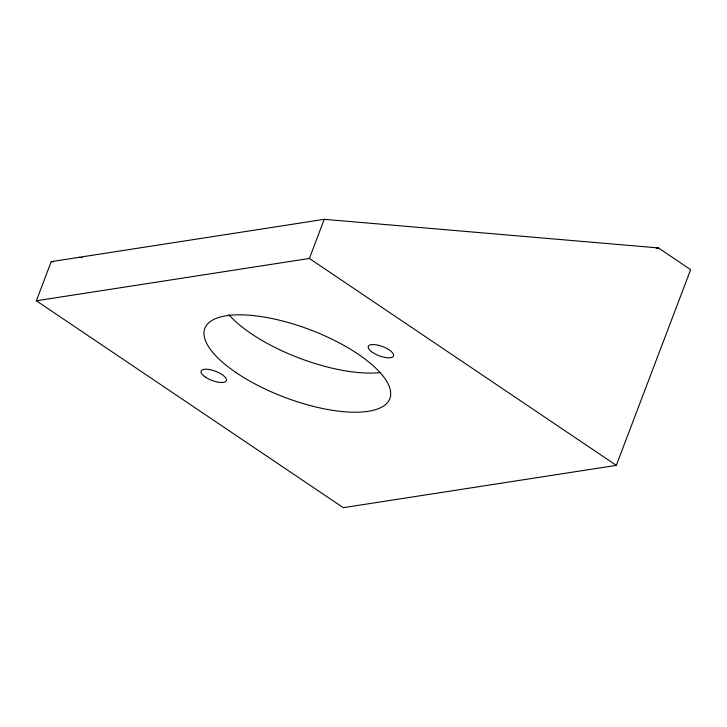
<?xml version="1.0" encoding="UTF-8"?>
<svg xmlns="http://www.w3.org/2000/svg" width="727" height="727" viewBox="0 0 727 727"><rect width="100%" height="100%" fill="white"/><g stroke="black" fill="none" stroke-linecap="round" stroke-linejoin="round"><path stroke-width="1.09" d="M36.35 300.778L51.217 261.638L324.242 219.318L658.426 247.934L690.65 269.662L616.314 465.362L343.28 507.682L36.35 300.778L309.375 258.458L616.314 465.362M309.375 258.458L324.242 219.318M656.217 248.28L658.426 247.934M78.834 257.358L82.215 257.649M51.217 261.638L53.48 261.838M380.539 372.515A98.927 36.096 20.8 0 1 228.869 314.709M205.459 377.14A13.495 4.925 20.8 0 0 226.261 380.857A13.495 4.925 20.8 0 0 209.512 369.57A13.495 4.925 20.8 0 0 205.459 377.14M372.624 352.459A13.495 4.925 20.8 0 0 393.425 356.175A13.495 4.925 20.8 0 0 376.677 344.889A13.495 4.925 20.8 0 0 372.624 352.459M235.839 372.433A98.927 36.096 20.8 0 0 388.918 400.532A98.927 36.096 20.8 0 0 267.227 317.59A98.927 36.096 20.8 0 0 235.839 372.433"/></g></svg>
